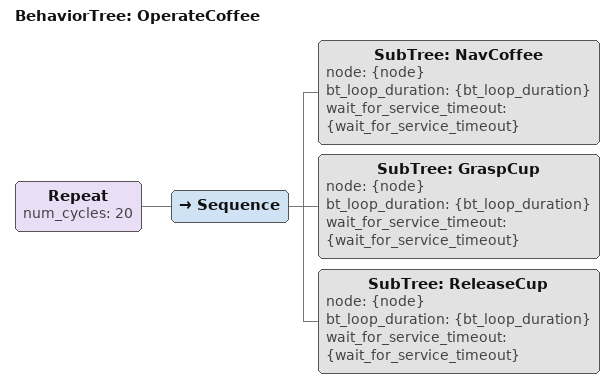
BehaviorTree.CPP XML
<?xml version="1.0" encoding="UTF-8"?>
<root BTCPP_format="4"
      main_tree_to_execute="OperateCoffee">
  <include path="./skills/nav_coffee.xml"/>
  <include path="./skills/grasp_cup.xml"/>
  <include path="./skills/release_cup.xml"/>
  <BehaviorTree ID="OperateCoffee">
	<Repeat num_cycles="20">
	    <Sequence>
	      <SubTree ID="NavCoffee" node="{node}"
		                      bt_loop_duration="{bt_loop_duration}"
		                      wait_for_service_timeout="{wait_for_service_timeout}" />
	      <SubTree ID="GraspCup" node="{node}"
		                      bt_loop_duration="{bt_loop_duration}"
		                      wait_for_service_timeout="{wait_for_service_timeout}" />
	      <SubTree ID="ReleaseCup" node="{node}"
		                      bt_loop_duration="{bt_loop_duration}"
		                      wait_for_service_timeout="{wait_for_service_timeout}" />
	    </Sequence>
    </Repeat>
  </BehaviorTree>
</root>
